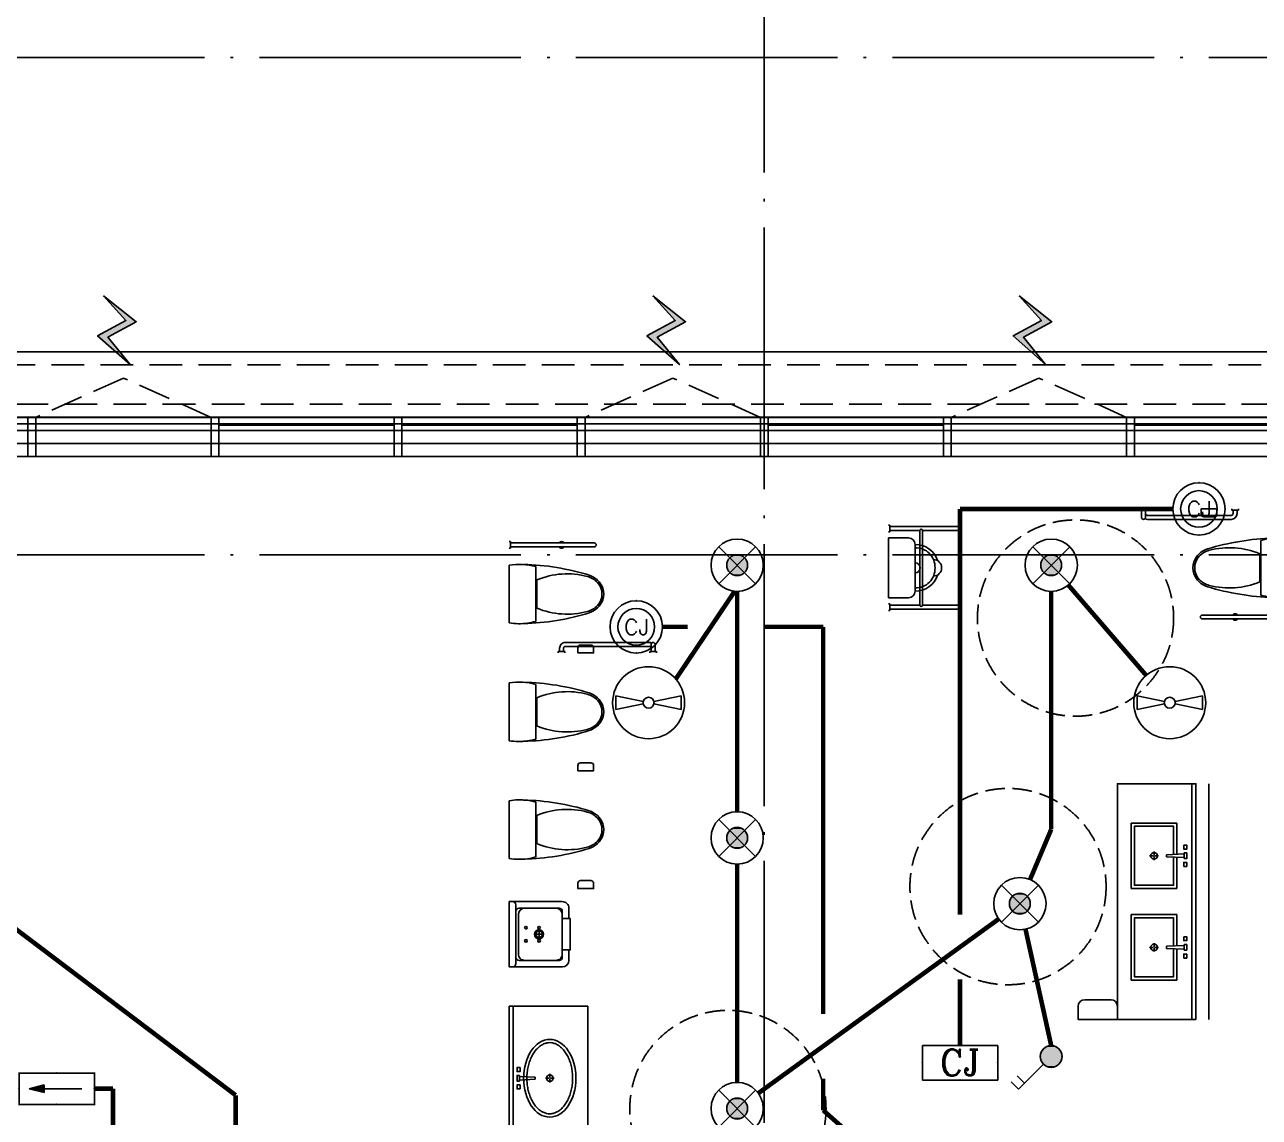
# Model space of a CAD drawing. Extents: x -2209072 to 495824, y -92434 to 572724.
# Drawn here: x 189157 to 198597, y 14902 to 23250 of the extents above; entities that cross this region are included whole.
import ezdxf
from ezdxf.enums import TextEntityAlignment as Align

# ---------------------------------------------------------------- set-up
doc = ezdxf.new("R2010")
doc.units = 0
doc.header["$LTSCALE"] = 1000
doc.header["$MEASUREMENT"] = 0
for name, pattern in [('6#7#幕墙$0$DASH', [0.35, 0.25, -0.1]), ('DASH', [0.35, 0.25, -0.1]), ('X-104 6#7#平面$0$CACHE', [0.375, 0.25, -0.125]), ('X-104 6#7#平面$0$DASH', [0.35, 0.25, -0.1]), ('X-104 6#7#平面$0$DOTE', [2.4200000000000004, 2, -0.2, 0.02, -0.2])]:
    doc.linetypes.add(name, pattern=pattern)
doc.layers.get('0').update_dxf_attribs({"linetype": 'CONTINUOUS'})
doc.layers.add('6#7#幕墙$0$04-不打印_辅助线', color=165, linetype='CONTINUOUS', plot=False)
for name, color, linetype in [('6#7#幕墙$0$04-电动窗', 1, 'CONTINUOUS'), ('6#7#幕墙$0$A-C_玻璃幕墙', 140, 'CONTINUOUS'), ('6#7#幕墙$0$A-C_窗', 140, 'CONTINUOUS'), ('6#7#幕墙$0$A-金属背板', 30, 'CONTINUOUS'), ('EQUIP-动力', 3, 'CONTINUOUS'), ('EQUIP-照明', 3, 'CONTINUOUS'), ('TEL_TEXT', 3, 'CONTINUOUS'), ('WIRE-应急', 2, 'DASH'), ('WIRE-照明', 1, 'CONTINUOUS'), ('X-104 6#7#平面$0$A-I_卫-洁具', 241, 'CONTINUOUS'), ('X-104 6#7#平面$0$A-O_屋面', 201, 'CONTINUOUS'), ('X-104 6#7#平面$0$A-O_散水', 134, 'CONTINUOUS'), ('X-104 6#7#平面$0$A-TECH_结构', 21, 'CONTINUOUS'), ('X-104 6#7#平面$0$A_AXIS-轴线', 36, 'X-104 6#7#平面$0$DOTE'), ('X-104 6#7#平面$0$A_STR-砌块墙', 121, 'CONTINUOUS')]:
    doc.layers.add(name, color=color, linetype=linetype)
doc.styles.add('_TEL_DIM', font='SIMPLEX', dxfattribs={"width": 0.8, "height": 3.5, "bigfont": 'HZTXT'})
doc.styles.add('COMPLEX', font='COMPLEX')
doc.styles.get("Standard").update_dxf_attribs({"font": 'gbenor.shx', "bigfont": 'gbcbig.shx'})

# ---------------------------------------------------------------- blocks, each defined once
blk = doc.blocks.new('X-104 6#7#平面$0$dsgdfg')
at = {"layer": 'X-104 6#7#平面$0$A_AXIS-轴线'}
for points in [[(16800.00000000012, -4500.000000000757), (16800, 60899.99999999913)], [(-4000.000000000058, 22999.99999999916), (114299.9999999999, 22999.99999999849)], [(-4000.000000000058, 19199.99999999916), (114299.9999999999, 19199.99999999849)]]:
    blk.add_lwpolyline(points, dxfattribs=at)
blk = doc.blocks.new('X-104 6#7#平面$0$meae')
for p, q in [((-215.039999999979, 0), (-243.7679999999818, 0)), ((-210, 5.039999999979045), (-210, 32.76000000000931)), ((-176.7359999999753, 0), (-204.9599999999627, 0)), ((-99.54815868195146, 8), (21.68149024352897, 14.3899337600451)), ((-99.54815868195146, -7.999999999941792), (-99.54815868195146, 8)), ((21.68149024352897, -14.3899337601033), (21.68149024352897, 14.3899337600451)), ((-210, -32.25599999999395), (-210, -5.039999999979045)), ((-99.54815868195146, -8.000000000058208), (21.68149024352897, -14.3899337601033))]:
    blk.add_line(p, q)
at = {"const_width": 0.8399999999999999}
blk.add_lwpolyline([(-209.5800000000163, -0.1400000000139698, -0.9999999999999999), (-210.4199999999837, -0.1400000000139698, -0.9999999999999999)], format="xyb", close=True, dxfattribs=at)
for points in [[(17.19145484233741, 81.35012003820157), (40, 81.35012003820157), (39.99999999994179, 51.35012003820157), (17.1914548422792, 51.35012003820157)], [(21.68149024352897, 21.35012003820157), (40, 21.35012003820157), (40, -21.35012003820157), (21.68149024352897, -21.35012003820157)], [(17.19145484233741, -81.35012003820157), (40, -81.35012003820157), (39.99999999994179, -51.35012003820157), (17.1914548422792, -51.35012003820157)]]:
    blk.add_lwpolyline(points, close=True)
blk.add_circle((-210, 0), 25.2)
blk.add_ellipse((-210, 0), major_axis=(0, -296.8388870928175), ratio=0.6737661697857759)
at = {"color": 8}
blk.add_open_spline([(-210, -271.838887092832), (-201.6286662275088, -271.838887092832), (-193.2556980797672, -270.8834744876949), (-176.5567826171755, -267.0318226981908), (-168.2292954665609, -264.1331208487391), (-151.7464247078751, -256.3412992825033), (-143.592075161112, -251.4461166422116), (-127.6688291439204, -239.6628589069005), (-119.9016611408442, -232.7743547918508), (-105.0053654383519, -217.100718463771), (-97.87740360945463, -208.3160983382841), (-84.50442564953119, -189.0367220979533), (-78.25994529254967, -178.5426552897552), (-66.86596525227651, -156.1005802754662), (-61.71665413689334, -144.1531549534993), (-52.68240508378949, -119.1104159536771), (-48.79751711455174, -106.0155586157343), (-42.41598126577446, -79.01830609660828), (-39.91934085072717, -65.11628590768669), (-36.39207964838715, -36.86706837144447), (-35.3614577781409, -22.5202054088586), (-34.79793056182098, 6.244822261855006), (-35.26502483320655, 20.66266644134885), (-37.68259151588427, 49.19399507466005), (-39.63306519814068, 63.30715293157846), (-44.95700291811954, 90.86129060061648), (-48.33046480413759, 104.3019146881416), (-56.39392556494568, 130.1611448710319), (-61.0838973345235, 142.5793309712317), (-71.62818411248736, 166.0733063118532), (-77.48238030000357, 177.1485642623738), (-90.15903716551838, 197.6798496269621), (-96.98112566315103, 207.1352148510632), (-111.3602107425686, 224.2113378457143), (-118.9163064261083, 231.8314545630128), (-134.510733252624, 245.1036245926516), (-142.547481424408, 250.7556368449004), (-158.868371842138, 260.0530890176306), (-167.1509793659789, 263.6999722997425), (-183.7976203592261, 269.0257272459567), (-192.162095878215, 270.7072330619558), (-208.8995512870024, 272.153067119536), (-217.2755150526064, 271.9185741905239), (-234.0031495776493, 269.526916392555), (-242.3573442720808, 267.3679324407713), (-258.9526960913208, 261.0731867576833), (-267.1936322519905, 256.9349128940958), (-283.3781850557425, 246.65468100406), (-291.3201072766096, 240.5117016318836), (-306.6623222918133, 226.2813428560039), (-314.0611830068519, 218.1942343084957), (-328.0653621423407, 200.2301868745126), (-334.6699371464783, 190.353927289194), (-346.859358667396, 169.044026111078), (-352.4439172392595, 157.6110181525), (-362.4072642970132, 133.476927122334), (-366.7859668953461, 120.7763437553076), (-374.1964356524404, 94.43610308453208), (-377.2281845823745, 80.79684587812517), (-381.8495765395346, 52.93462008907227), (-383.4392193020904, 38.71199739631265), (-385.1273327118251, 10.0537408667733), (-385.225804392132, -4.381569712015335), (-383.9285565786413, -33.08909023553133), (-382.5328362500295, -47.36097819061251), (-378.2902226594742, -75.36972922243876), (-375.4433290168527, -89.10625087702647), (-368.3874579074909, -115.6863969620317), (-364.1784936326439, -128.529630749661), (-354.5335200406262, -152.9902308470919), (-349.097582319926, -164.6071133053629), (-337.1786070214584, -186.3198765731067), (-330.6958189697471, -196.415140855941), (-316.9037533847149, -214.843760280055), (-309.5951420506462, -223.1764269854757), (-294.4000191528467, -237.9131964488188), (-286.5148495539906, -244.3169298697612), (-270.41386736813, -255.1213227973203), (-262.1997869724291, -259.5227866767091), (-245.6385630253353, -266.3373192788567), (-237.2919559226721, -268.7527736420161), (-222.6272707111784, -271.2949484957498), (-216.3134306632564, -271.838887092832), (-210, -271.838887092832)], degree=3, knots=[0, 0, 0, 0, 0.1541728099079682, 0.1541728099079682, 0.3083456198159364, 0.3083456198159364, 0.4625184297239047, 0.4625184297239047, 0.6166912396318729, 0.6166912396318729, 0.7708640495398411, 0.7708640495398411, 0.9250368594478093, 0.9250368594478093, 1.079209669355778, 1.079209669355778, 1.233382479263746, 1.233382479263746, 1.387555289171714, 1.387555289171714, 1.541728099079682, 1.541728099079682, 1.69590090898765, 1.69590090898765, 1.850073718895619, 1.850073718895619, 2.004246528803587, 2.004246528803587, 2.158419338711555, 2.158419338711555, 2.312592148619523, 2.312592148619523, 2.466764958527492, 2.466764958527492, 2.62093776843546, 2.62093776843546, 2.775110578343428, 2.775110578343428, 2.929283388251396, 2.929283388251396, 3.083456198159364, 3.083456198159364, 3.237629008067333, 3.237629008067333, 3.391801817975301, 3.391801817975301, 3.545974627883269, 3.545974627883269, 3.700147437791237, 3.700147437791237, 3.854320247699206, 3.854320247699206, 4.008493057607174, 4.008493057607174, 4.162665867515142, 4.162665867515142, 4.31683867742311, 4.31683867742311, 4.471011487331078, 4.471011487331078, 4.625184297239047, 4.625184297239047, 4.779357107147015, 4.779357107147015, 4.933529917054983, 4.933529917054983, 5.087702726962951, 5.087702726962951, 5.24187553687092, 5.24187553687092, 5.396048346778888, 5.396048346778888, 5.550221156686856, 5.550221156686856, 5.704393966594824, 5.704393966594824, 5.858566776502792, 5.858566776502792, 6.012739586410761, 6.012739586410761, 6.166912396318729, 6.166912396318729, 6.283185307179586, 6.283185307179586, 6.283185307179586, 6.283185307179586], dxfattribs=at)
blk = doc.blocks.new('X-104 6#7#平面$0$jhat')
for p, q in [((-395, -250.0000000000582), (-395, 249.9999999999418)), ((-395, 249.9999999999418), (-44.99999999994179, 249.9999999999418)), ((-44.99999999994179, 249.9999999999418), (-44.99999999994179, 11.73657725605881)), ((-219.9999999999418, 32.25599999987753), (-219.9999999999418, 5.03999999986263)), ((-124.8214514199644, 8.000000000058208), (11.68149024352897, 14.3899337601033)), ((-124.8214514199644, 7.999999999941792), (-124.8214514199644, -8.000000000058208)), ((11.68149024352897, 14.3899337601033), (11.68149024352897, -14.3899337601033)), ((-225.0399999999208, -1.164153218269348e-10), (-253.7679999999236, -1.164153218269348e-10)), ((-219.9999999999418, -5.040000000095461), (-219.9999999999418, -32.76000000012573)), ((-186.7359999999171, -1.164153218269348e-10), (-214.9599999999045, -1.164153218269348e-10)), ((-124.8214514199644, -8.000000000058208), (11.68149024352897, -14.3899337601033)), ((-44.99999999994179, -12.38077738613356), (-44.99999999994179, -250.0000000000582)), ((-44.99999999994179, -250.0000000000582), (-395, -250.0000000000582))]:
    blk.add_line(p, q)
at = {"color": 8}
blk.add_lwpolyline([(-69.99999999994179, -11.06304409715813), (-69.99999999994179, -225.0000000000582), (-370, -225.0000000000582), (-370, 224.9999999999418), (-69.99999999994179, 224.9999999999418), (-69.99999999994179, 10.56628493819153)], dxfattribs=at)
at = {"ltscale": 1000, "const_width": 0.8399999999999999}
blk.add_lwpolyline([(-219.5799999999581, 0.1399999998975545, 0.9999999999999999), (-220.4199999999255, 0.1399999998975545, 0.9999999999999999)], format="xyb", close=True, dxfattribs=at)
for points in [[(7.191454842337407, 81.35012003820157), (30, 81.35012003820157), (30, 51.35012003820157), (7.191454842337407, 51.35012003820157)], [(11.68149024352897, -21.35012003820157), (30, -21.35012003820157), (30, 21.35012003820157), (11.68149024352897, 21.35012003820157)], [(7.191454842337407, -81.35012003820157), (30, -81.35012003820157), (30, -51.35012003820157), (7.191454842337407, -51.35012003820157)]]:
    blk.add_lwpolyline(points, close=True)
blk.add_circle((-219.9999999999418, -1.164153218269348e-10), 25.2)
blk = doc.blocks.new('X-104 6#7#平面$0$hgfasg')
for p, q in [((-209.53125, 202.5), (209.53125, 202.5)), ((107.6506163835293, 211.7636099999945), (-107.650638883526, 211.7636099999945)), ((-220.78125, 0), (220.78125, 0))]:
    blk.add_line(p, q)
blk.add_lwpolyline([(-209.53125, 202.5), (-220.9312574999931, 151.5815775000083), (-226.3893074999942, 102.226364999995), (-226.3893074999942, 50.1765075000003), (-220.78125, 0)])
for centre, radius, start, end in [((12.18639293921296, 562.4982811024092), 163.5812782416205, 110.4523908064364, 162.7522599272803), ((23.26483596065373, 555.5449209055951), 162.7261878014058, 133.1457353983645, 165.2214349415254), ((-1.124999835155904e-05, 580.3665348804789), 128.7061108459815, 46.85426460163555, 133.1457353983645), ((0, 595.1750179040682), 128.7061108459815, 69.54760919356356, 110.4523908064364), ((-12.18639293921296, 562.4982811024092), 163.5812782416205, 17.24774007271973, 69.54760919356356), ((-23.26485846065043, 555.5449209055951), 162.7261878014058, 14.77856505847465, 46.85426460163555), ((1596.893304158017, 70.5022373952088), 1822.905267548176, 162.7522599272803, 178.7776319832778), ((448.2021256943117, 443.44170022248), 602.2018211347165, 165.2214349415254, 202.6262561226716), ((-448.2021481943084, 443.44170022248), 602.2018211347165, 337.3737438773284, 14.77856505847465), ((-1596.893304158017, 70.5022373952088), 1822.905267548176, 1.222368016722242, 17.24774007271973), ((-236.25, 76.1718824999989), 463.3354349999999, 7.739946000358616, 15.82198200030497), ((-236.25, 76.1718824999989), 463.3354349999999, 350.5376780003206, 7.739946000358616)]:
    blk.add_arc(centre, radius, start, end)
blk = doc.blocks.new('X-104 6#7#平面$0$残疾人扶手1')
for p, q in [((-700, -9.99999475479126), (-700.0000001192093, 5.424022674560547e-06)), ((-1.788139343261719e-07, -10), (0, 0)), ((-750.0000001192093, -9.999994456768036), (-750, -1.549720764160156e-06)), ((-750.0000001192093, -9.999994456768036), (-700, -9.99999475479126)), ((-740, -65.00071978569031), (-740.0000000596046, -9.99999463558197)), ((-710.0000001192093, -65.00164842605591), (-710.0000000596046, -9.999994695186615)), ((-54.99999988079071, -50.00000697374344), (-695.0000002384186, -49.99999493360519)), ((-54.99999988079071, -80.00000703334808), (-695.0000002384186, -79.9999949336052)), ((-50, -9.999999940395355), (-50, -1.192092895507812e-07)), ((-1.788139343261719e-07, -10), (-50, -9.999999940395355)), ((-40.00000005960464, -35.00000029802322), (-40, -10.00000005960464)), ((-10.00000005960464, -35.00000041723251), (-10, -10.00000005960464))]:
    blk.add_line(p, q)
for centre, radius, start, end in [((-725, -64.9999949336052), 14.99999998312334, 180, 0), ((-695, -34.99999493360519), 45.00000000000363, 244.4712198360607, 270), ((-695, -34.99999493360519), 15, 180, 270), ((-55, -35.00000023841858), 15, 270, 0), ((-55, -35.00000023841858), 45.00000000000363, 270, 0)]:
    blk.add_arc(centre, radius, start, end)
blk = doc.blocks.new('X-104 6#7#平面$0$残疾人扶手2')
for p, q in [((-10.00000113248825, -49.99999988079071), (-10.00000011920929, 3.576278686523438e-07)), ((-10.00000011920929, 3.576278686523438e-07), (-5.960464477539062e-08, 0)), ((-650.0016621351242, -9.999985933303833), (-10.00000029802322, -9.999999582767487)), ((-650.0007342100143, -39.99998587369919), (-10.00000101327896, -39.99999994039536)), ((-10.00000113248825, -49.99999988079071), (-8.046627044677734e-06, -49.99999994039536))]:
    blk.add_line(p, q)
for centre, radius, start, end in [((-400.0000005364418, -24.99999982118607, -9.52677845565972e-09), 25, 36.86992769834287, 143.1300702524336), ((-650.0000090003014, -24.99998587369919), 14.99999998312334, 90, 270), ((-400.0000005364418, -24.99999982118607, -9.52677845565972e-09), 25, 216.8698662268071, 323.1301310407838)]:
    blk.add_arc(centre, radius, start, end)
blk = doc.blocks.new('X-104 6#7#平面$0$A$C4F1F6034')
at = {"ltscale": 0.1}
for name, p in [('X-104 6#7#平面$0$残疾人扶手1', (-374.9999998723215, 450.0000001171138)), ('X-104 6#7#平面$0$残疾人扶手2', (6.772461347281933e-08, -350.5000000270084))]:
    blk.add_blockref(name, p, dxfattribs=at)
blk = doc.blocks.new('X-104 6#7#平面$0$hgfd')
at = {"color": 8}
for p, q in [((-38.49999971458601, 228.000000048185), (38.50000028541399, 227.9999999518077)), ((3.335953806526959e-07, 266.5000000000036), (2.372253220528364e-07, 189.5000000000036))]:
    blk.add_line(p, q, dxfattribs=at)
for points in [[(250, -3.504792402964085e-07), (-249.9999999999927, 3.504792402964085e-07), (-249.9999994917889, 406.0000003504792, -0.4142135623732199), (-199.9999994292011, 456.0000002878987), (-119.9999994292084, 456.0000001877597), (-119.9999994166865, 466.000000187767), (120.0000005833208, 465.9999998122548), (120.0000005708062, 455.9999998122548), (200.000000570777, 455.9999997121158, -0.414213562372991), (250.0000005081893, 405.9999996495353)], [(175.000000062566, 49.99999974339516), (-174.9999999374049, 50.00000025659756, -0.4142135623730927), (-199.9999999061183, 75.00000028789145), (-199.9999995230974, 381.0000002878987, -0.414213562373095), (-174.9999994917962, 406.0000002565976), (175.0000005082111, 405.9999997434024, -0.4142135623731322), (200.0000004769245, 380.9999997121085), (200.0000000938744, 74.99999971210127, -0.4142135623730573)], [(250, -3.504792402964085e-07), (-249.9999999999927, 3.504792402964085e-07), (-249.9999999686988, 25.00000035048652, -0.4142135623730971), (-224.9999999373977, 50.00000031918535), (225.0000000625878, 49.99999968082193, -0.4142135623730932), (250.0000000313012, 24.99999964952804)]]:
    blk.add_lwpolyline(points, format="xyb", close=True)
blk.add_lwpolyline([(120.0000005708062, 455.9999998122548), (200.000000570777, 455.9999997121158, -0.414213562373095), (250.0000005081893, 405.9999996495353), (250, -3.504792402964085e-07), (-249.9999999999927, 3.504792402964085e-07), (-249.9999994917889, 406.0000003504792, -0.4142135623730929), (-199.9999994292011, 456.0000002878987), (-119.9999994292084, 456.0000001877597)], format="xyb")
blk.add_lwpolyline([(150.0000000876389, 69.99999977469633), (-149.9999999123756, 70.00000022531094, -0.4142135623730976), (-199.9999998497879, 120.0000002878915), (-199.9999995543913, 356.0000002878842, -0.414213562373095), (-149.9999994918035, 406.0000002253037), (150.0000005081965, 405.9999997746963, -0.414213562373095), (200.0000004456087, 355.9999997121085), (200.0000001502194, 119.9999997121231, -0.4142135623731096)], format="xyb", close=True, dxfattribs=at)
blk.add_lwpolyline([(120.0000005082184, 405.9999998122476), (-119.9999994917889, 406.0000001877524), (-119.9999994166865, 466.000000187767), (120.0000005833208, 465.9999998122548)], close=True)
for centre, radius in [((-49.99999971457146, 228.0000000625914), 10), ((2.854139893315732e-07, 228.0000000000036), 35), ((50.00000028542127, 227.9999999374159), 10), ((-49.99999983975431, 128.0000000625841), 10), ((50.00000016025297, 127.9999999374159), 10)]:
    blk.add_circle(centre, radius)
blk.add_circle((2.854139893315732e-07, 228.0000000000036), 25, dxfattribs=at)
blk = doc.blocks.new('X-104 6#7#平面$0$104-8910 核心筒$0$fraehtj')
for p, q in [((-535.0016601383686, 315.0000140368938), (-9.999998301267624, 315.0000003874302)), ((-535.0007322132587, 285.0000140964985), (-260.0000060498787, 285.0000067282235)), ((-260.0000060498714, -284.9999931128441), (-260.0000060498714, 285.0000067282235)), ((-240.0000060498714, -284.9999936328259), (-240.0000060498642, 285.0000061923529)), ((-240.0000060498642, 285.0000061923492), (-9.999999016523361, 285.0000000298023)), ((-9.99999913573265, 275.000000089407), (-9.99999812245369, 325.0000003278255)), ((-9.99999812245369, 325.0000003278255), (1.937150955200195e-06, 324.9999999701977)), ((-9.99999913573265, 275.000000089407), (-6.049871444702148e-06, 275.0000000298023)), ((-9.99999913573265, -324.999999910593), (-9.99999812245369, -274.9999996721745)), ((-9.99999812245369, -274.9999996721745), (1.937150955200195e-06, -275.0000000298023)), ((-535.0016601383686, -284.9999859631062), (-260.0000060498787, -284.9999931128441)), ((-535.0007322132587, -314.9999859035015), (-9.999999016523361, -314.9999999701977)), ((-240.0000060498642, -284.9999936328222), (-9.999998301267624, -284.9999996125698)), ((-9.99999913573265, -324.999999910593), (-6.049871444702148e-06, -324.9999999701977))]:
    blk.add_line(p, q)
for centre, radius, start, end in [((-535.0000070035458, 300.0000140964985), 14.99999998312334, 90, 270), ((-250.0000060498714, 285.0000067282235), 10.00000000000729, 359.9999969296666, 180), ((-535.0000070035458, -299.9999859035015), 14.99999998312334, 90, 270), ((-250.0000060498714, -284.9999931128405), 10.00000000000729, 180, 3.070333449532706e-06)]:
    blk.add_arc(centre, radius, start, end)
blk = doc.blocks.new('X-104 6#7#平面$0$A-toilet-F2$0$A-toilet-F3$0$xb')
for p, q in [((177.7999999998137, 203.2000000000698), (-177.7999999993481, 203.1999999994878)), ((-228.5999999991618, 152.3999999994412), (-228.6000000010245, 9.313225746154785e-10)), ((228.6000000010245, -9.313225746154785e-10), (228.6000000005588, 152.3999999997905)), ((-228.6000000010245, 9.313225746154785e-10), (228.6000000010245, -9.313225746154785e-10))]:
    blk.add_line(p, q)
for centre, radius, start, end in [((9.313225746154785e-10, 342.8999999993248), 63.50000000000001, 1.07073087239469, 178.9292691276053), ((-6.349999998696148, 209.549999998766), 171.56755229355, 106.6068803142738, 182.1210963969083), ((-6.349999998696148, 209.549999998766), 146.16755229355, 87.87890362284142, 182.1210963969083), ((6.350000001490116, 209.549999998766), 146.16755229355, 357.8789036030917, 92.12109637715858), ((6.350000001490116, 209.549999998766), 171.56755229355, 357.8789036030917, 73.39311968572625), ((-177.7999999993481, 152.3999999992084), 50.8, 90, 180), ((1.396983861923218e-09, 203.1999999987893), 38.1, 0, 180), ((177.8000000002794, 152.3999999997905), 50.8, 0, 90)]:
    blk.add_arc(centre, radius, start, end)
blk = doc.blocks.new('X-104 6#7#平面$0$dsgfg')
at = {"layer": 'X-104 6#7#平面$0$A-I_卫-洁具', "ltscale": 0.1}
for points in [[(6550.000663610583, 4250.000715002336), (6550.000737484079, 6050.000686849147), (5950.000737483962, 6050.000686849031), (5950.000663610641, 4250.000715002336)], [(1300.000025789835, 2550.000171979944), (1300.000025789894, 4350.000171979944), (1900.000025789777, 4350.000171979944), (1900.000025789777, 2550.000171979944)]]:
    blk.add_lwpolyline(points, close=True, dxfattribs=at)
at = {"layer": 'X-104 6#7#平面$0$A-I_卫-洁具', "linetype": 'X-104 6#7#平面$0$DASH', "ltscale": 0.6}
for centre in [(5630.080169599067, 7316.212730819509), (5113.677592958818, 5264.248152109943), (2972.081098444003, 3568.487711346863)]:
    blk.add_circle(centre, 750, dxfattribs=at)
at = {"layer": 'X-104 6#7#平面$0$A-O_屋面'}
blk.add_line((6650.00006952387, 6050.000663528215), (6650.00006952387, 4250.000691681395), dxfattribs=at)
at = {"layer": 'X-104 6#7#平面$0$A-I_卫-洁具', "ltscale": 0.1}
for name, p in [('X-104 6#7#平面$0$A$C4F1F6034', (7249.999920154718, 7699.997268074796)), ('X-104 6#7#平面$0$jhat', (6450.000562515284, 5500.000700925622)), ('X-104 6#7#平面$0$jhat', (6450.000562515459, 4800.000700925628))]:
    blk.add_blockref(name, p, dxfattribs=at)
for name, p, rotation in [('X-104 6#7#平面$0$104-8910 核心筒$0$fraehtj', (4200.000094141986, 7699.998082906761), 180), ('X-104 6#7#平面$0$A$C4F1F6034', (1300.000100816047, 7500.000037578455), 180), ('X-104 6#7#平面$0$A-toilet-F2$0$A-toilet-F3$0$xb', (4200.000094141986, 7699.998082906761), 270), ('X-104 6#7#平面$0$hgfd', (1300.000095530006, 4900.000182804704), 270)]:
    blk.add_blockref(name, p, dxfattribs=dict(at, rotation=rotation))
at = {"layer": 'X-104 6#7#平面$0$A-I_卫-洁具', "ltscale": 0.1, "extrusion": (0, 0, -1), "zscale": -1, "rotation": 270}
blk.add_blockref('X-104 6#7#平面$0$hgfasg', (-7249.999920154718, 7699.998084095692), dxfattribs=at)
at = {"layer": 'X-104 6#7#平面$0$A-I_卫-洁具', "ltscale": 0.1, "extrusion": (0, 0, -1), "xscale": -1, "zscale": -1, "rotation": 90}
for p in [(-1300.000100816047, 7500.000037578455), (-1300.000100816105, 6600.000036027919), (-1300.000100816105, 5700.000036027919)]:
    blk.add_blockref('X-104 6#7#平面$0$hgfasg', p, dxfattribs=at)
at = {"layer": 'X-104 6#7#平面$0$A-I_卫-洁具', "ltscale": 0.1, "xscale": -1}
blk.add_blockref('X-104 6#7#平面$0$meae', (1400.000025789777, 3800.000171979711), dxfattribs=at)
blk = doc.blocks.new('X-104 6#7#平面$0$esafrg')
at = {"layer": 'X-104 6#7#平面$0$A-TECH_结构'}
blk.add_lwpolyline([(-250.0060660751769, -89350.006824321), (-250.0060660751478, -67550.0068243154), (42200.00530769088, -67550.00682431663), (42200.00530769088, -65450.00505516744), (39100.00530768276, -65450.00505516744), (39100.00530769341, -55450.0000166979), (59649.99239408606, -55450.00684101206), (59649.99395739648, -52100.00758257695), (59149.99393361498, -52100.00758257046), (59149.99393361303, -30350.00000004803), (111450.0052817161, -30349.99995884008), (111449.993959896, -52150.00606785765), (69100.00532522702, -52150.00758446586), (69100.00530741463, -55450.00000009392), (71500.00525137238, -55450.00000009392), (71499.99399022941, -65450.00606797595), (51550.00530769094, -65450.0068262127), (51550.00530769082, -67549.99931767299), (52049.99393392436, -67550.0061418839), (52049.9939339236, -89350.00682432283)], close=True, dxfattribs=at)
blk = doc.blocks.new('X-104 6#7#平面$0$fdsgfdggg')
at = {"layer": 'X-104 6#7#平面$0$A-I_卫-洁具'}
for points in [[(5309.999894364882, 5539.997910926817), (5389.999894364882, 5539.997910926817, 0.414213562373095), (5409.999894364882, 5559.997910926817), (5409.999894364882, 5599.997910926817), (5289.999894364882, 5599.997910926817), (5289.999894364882, 5559.997910926817, 0.414213562373095)], [(545.0000492961299, 4559.999865598511), (625.0000492961299, 4559.999865598511, -0.414213562373095), (645.0000492961299, 4539.999865598511), (645.0000492961299, 4499.999865598511), (525.0000492961299, 4499.999865598511), (525.0000492961299, 4539.999865598511, -0.414213562373095)], [(545.0000492962172, 3659.999865598409), (625.0000492962172, 3659.999865598409, -0.414213562373095), (645.0000492962172, 3639.999865598409), (645.0000492962172, 3599.999865598409), (525.0000492962172, 3599.999865598409), (525.0000492962172, 3639.999865598409, -0.414213562373095)], [(545.0000492961299, 2759.999865598409), (625.0000492961299, 2759.999865598409, -0.414213562373095), (645.0000492961299, 2739.999865598409), (645.0000492961299, 2699.999865598409), (525.0000492961299, 2699.999865598409), (525.0000492961299, 2739.999865598409, -0.414213562373095)], [(4400.000074134223, 1850.000376761425), (4600.000074134223, 1850.000376761425, -0.414213562373095), (4650.000074134223, 1800.000376761425), (4650.000074134223, 1700.000376761425), (4350.000074134223, 1700.000376761425), (4350.000074134223, 1800.000376761425, -0.414213562373095)], [(1099.999999999942, 150.0000085766478), (1299.999999999942, 150.0000085766478, -0.414213562373095), (1349.999999999942, 100.0000085766478), (1349.999999999942, 8.576647815061733e-06), (1049.999999999942, 8.576647815061733e-06), (1049.999999999942, 100.0000085766478, -0.414213562373095)]]:
    blk.add_lwpolyline(points, format="xyb", close=True, dxfattribs=at)
for points in [[(5250.000711694207, 3500.000447229198), (5249.999969860582, 1700.000124553588), (5219.999969860582, 1700.000124553588), (5219.999969860233, 3500.000514869193), (5250.000711694207, 3500.000515260253)], [(30.00089156112153, 1800.000322675609), (30.00014972749705, 0), (0.0001497274970461149, 0), (0.0001497271478001494, 1800.000390315603), (30.00089156112153, 1800.000390706668)]]:
    blk.add_lwpolyline(points, dxfattribs=at)
blk = doc.blocks.new('6#7#幕墙$0$$TCHSYS$WIN2D')
for p, q in [((-0.5, 0.5), (0.5, 0.5)), ((-0.5, 0.5), (-0.4999999999999999, -0.5)), ((0.5, 0.5), (0.4999999999999998, -0.5)), ((0.5, 0.1666666666666666), (-0.5, 0.1666666666666666)), ((0.5, -0.1666666666666667), (-0.5, -0.1666666666666667)), ((-0.4999999999999999, -0.5), (0.5, -0.5))]:
    blk.add_line(p, q)
blk = doc.blocks.new('6#7#幕墙$0$开启扇')
at = {"layer": '6#7#幕墙$0$04-电动窗'}
h = blk.add_hatch(color=1, dxfattribs=at)
h.dxf.hatch_style = 1
h.paths.add_polyline_path([(821.6062940545053, 978.427971974045), (650.8488076965987, 789.7622141640757), (867.35250232217, 672.4239701773629), (619.2655377878946, 452.7957594048355), (787.9690910027966, 662.5106454425556), (571.4653963772253, 779.8488894292684)])
at = {"layer": '6#7#幕墙$0$04-电动窗', "color": 1}
blk.add_lwpolyline([(821.6062940545053, 978.427971974045), (650.8488076965987, 789.7622141640757), (867.35250232217, 672.4239701773629), (619.2655377878946, 452.7957594048355), (787.9690910027966, 662.5106454425556), (571.4653963772253, 779.8488894292684), (821.6062940545053, 978.427971974045)], close=True, dxfattribs=at)
at = {"layer": '6#7#幕墙$0$A-C_窗', "linetype": '6#7#幕墙$0$DASH'}
blk.add_lwpolyline([(0, 49.99999999714782), (669.9999999999964, 349.9999999971478), (1340, 49.99999999714782)], dxfattribs=at)
at = {"layer": '6#7#幕墙$0$A-C_窗', "xscale": -1340, "yscale": 300, "zscale": 1340, "rotation": 180}
blk.add_blockref('6#7#幕墙$0$$TCHSYS$WIN2D', (670, -100), dxfattribs=at)
blk = doc.blocks.new('*U1633')
at = {"layer": '6#7#幕墙$0$A-金属背板'}
blk.add_lwpolyline([(-670.0722679446626, 4.999999999803549), (-670.0722679446626, -5.000000000254659), (670.0722679446626, -4.999999999818101), (670.0722679446626, 5.000000000254659)], close=True, dxfattribs=at)
blk = doc.blocks.new('*U1634')
at = {"layer": '6#7#幕墙$0$A-C_窗', "color": 0, "linetype": 'ByBlock', "lineweight": -2, "transparency": 16777216}
for p in [(0, 0), (1400, 0), (2800, 0), (4200, 0), (5600, 0)]:
    blk.add_blockref('*U1633', p, dxfattribs=at)
blk = doc.blocks.new('6#7#幕墙')
at = {"layer": '6#7#幕墙$0$04-不打印_辅助线'}
blk.add_lwpolyline([(216462.0174538899, 22349.9999999931), (219562.0174538855, 22349.99999999304), (219562.0174538855, 20149.99999999473), (177112.0174538864, 20149.99999999473), (177112.0174538863, -1550.000000010812), (229312.0174538851, -1550.000000012704), (229312.0174538859, 20149.99999999205), (228812.0174538856, 20149.99999998101), (228812.0174538858, 22350.00075823568), (237111.9994378993, 22350.00075823511), (237112.0202022208, 22349.99956126789), (246312.0202022208, 22349.99956128313)], dxfattribs=at)
at = {"layer": '6#7#幕墙$0$A-C_玻璃幕墙'}
for points in [[(216362.0174538893, 24499.99962085957), (216362.0174538899, 22249.99999999304), (219462.0174538855, 22249.99999999304), (219462.0174538855, 20249.99999999467), (177012.0174538864, 20249.99999999473), (177012.0174538863, -1650.00000001087), (229412.0174538851, -1650.000000012704), (229412.0174538859, 20249.99999999427), (228912.0174538856, 20249.99999998322), (228912.0174538858, 22250.00075823568), (238912.0191634145, 22250.00075823515)], [(206042.0182121317, 20199.99999999469), (177062.0174538864, 20199.99999999473)], [(206042.0182121317, 20049.99999999469), (177212.0174538864, 20049.99999999473), (177212.0174538864, 16370.00126407611)], [(206042.0182121317, 19949.99999999469), (177312.0174538864, 19949.99999999473), (177312.0174538864, 16370.00151682521)]]:
    blk.add_lwpolyline(points, dxfattribs=at)
for points in [[(189182.0182121337, 20250.00000001772), (189242.0182121337, 20250.00000001772), (189242.0182121317, 19950.00075870722), (189182.0182121317, 19950.00075870722)], [(190582.0182121337, 20250.00000001772), (190642.0182121337, 20250.00000001772), (190642.0182121317, 19950.00075870722), (190582.0182121317, 19950.00075870722)], [(191982.0182121337, 20250.00000001771), (192042.0182121337, 20250.00000001771), (192042.0182121317, 19950.0007587072), (191982.0182121317, 19950.0007587072)], [(193382.0182122562, 20250.00000001771), (193442.0182122562, 20250.00000001771), (193442.0182122543, 19950.0007587072), (193382.0182122543, 19950.0007587072)], [(194782.0182121337, 20250.00000001772), (194842.0182121337, 20250.00000001772), (194842.0182121318, 19950.00075870722), (194782.0182121318, 19950.00075870722)], [(196182.0182121337, 20250.00000001772), (196242.0182121337, 20250.00000001772), (196242.0182121317, 19950.00075870722), (196182.0182121317, 19950.00075870722)], [(197582.0182121337, 20250.00000001772), (197642.0182121337, 20250.00000001772), (197642.0182121317, 19950.00075870722), (197582.0182121317, 19950.00075870722)]]:
    blk.add_lwpolyline(points, close=True, dxfattribs=at)
at = {"layer": '6#7#幕墙$0$A-金属背板'}
for points in [[(191982.1627480091, 20199.98774902041), (191982.1627480091, 20189.98774902034), (190642.0182121197, 20189.98774902079), (190642.0182121197, 20199.98774902086)], [(193382.1627480091, 20199.98774902204), (193382.1627480091, 20189.98774902197), (192042.0182121197, 20189.98774902242), (192042.0182121197, 20199.98774902249)], [(196182.1627480091, 20199.98750338948), (196182.1627480091, 20189.98750338941), (194842.0182121198, 20189.98750338986), (194842.0182121198, 20199.98750338993)]]:
    blk.add_lwpolyline(points, close=True, dxfattribs=at)
at = {"layer": '6#7#幕墙$0$A-C_玻璃幕墙', "xscale": -1, "rotation": 359.9999999999999}
for p in [(190582.0182121314, 20200.00075833469), (194782.0182121315, 20200.00075833469), (197582.0182121315, 20200.00075833469)]:
    blk.add_blockref('6#7#幕墙$0$开启扇', p, dxfattribs=at)
at = {"layer": '6#7#幕墙$0$A-C_窗'}
blk.add_blockref('*U1634', (198311.9436690964, 20194.98612202999), dxfattribs=at)
blk = doc.blocks.new('X-104 6#7#平面')
at = {"layer": 'X-104 6#7#平面$0$A-O_散水'}
for points in [[(205711.920395944, 20250.12208017826), (205711.920395944, 20750.12283845298), (176511.9257037452, 20750.12283845296), (176511.9257037474, 16700.11525531684), (177011.9257037474, 16700.11525531685)], [(177011.9257037474, 16700.11525531686), (177011.9257037455, 20250.12283845296), (211811.9150882361, 20250.12283845293), (211811.9150882361, 20750.12283845299), (207711.9203959521, 20750.12283845298), (207711.9203959521, 20250.12283845293)]]:
    blk.add_lwpolyline(points, dxfattribs=at)
at = {"layer": 'X-104 6#7#平面$0$A-O_散水', "linetype": 'X-104 6#7#平面$0$CACHE'}
blk.add_lwpolyline([(176911.9257037473, 16700.11525531685), (176611.9257037474, 16700.11525531684), (176611.9257037452, 20650.12283845296), (207711.9203959521, 20650.12283845297), (207711.9203959521, 20350.12283845295), (176911.9257037453, 20350.12283845296)], close=True, dxfattribs=at)
for name, p in [('6#7#幕墙', (0, 0)), ('X-104 6#7#平面$0$dsgdfg', (178011.914329992, 0.1160142396247388)), ('X-104 6#7#平面$0$fdsgfdggg', (192861.9143143396, 13949.84258374893))]:
    blk.add_blockref(name, p)
at = {"layer": 'X-104 6#7#平面$0$A-TECH_结构'}
blk.add_blockref('X-104 6#7#平面$0$dsgfg', (191561.9142889726, 11400.11735737491), dxfattribs=at)
at = {"layer": 'X-104 6#7#平面$0$A_STR-砌块墙'}
blk.add_blockref('X-104 6#7#平面$0$esafrg', (177311.9203960663, 87750.12283854658), dxfattribs=at)
blk = doc.blocks.new('$equip$00001149')
for p, q in [((-0.353553390592424, 0.353553390592424), (0.353553390592424, -0.353553390592424)), ((0.353553390592424, 0.353553390592424), (-0.353553390592424, -0.353553390592424))]:
    blk.add_line(p, q)
for radius in [0.5, 0.2]:
    blk.add_circle((0, 0), radius)
for points in [[(-0.1732050807586347, 0.09999999999854481), (0.1732050807586347, 0.09999999999854481), (-0.2000000000007276, 0), (0.2000000000007276, 0)], [(-0.1732050807586347, -0.09999999999854481), (0.1732050807586347, -0.09999999999854481), (-0.2000000000007276, 0), (0.2000000000007276, 0)], [(-0.09999999999854481, 0.1732050807586347), (0.09999999999854481, 0.1732050807586347), (-0.1732050807586347, 0.09999999999854481), (0.1732050807586347, 0.09999999999854481)], [(0, 0.2000000000007276), (0, 0.2000000000007276), (-0.09999999999854481, 0.1732050807586347), (0.09999999999854481, 0.1732050807586347)], [(-0.09999999999854481, -0.1732050807586347), (0.09999999999854481, -0.1732050807586347), (-0.1732050807586347, -0.09999999999854481), (0.1732050807586347, -0.09999999999854481)], [(0, -0.2000000000007276), (0, -0.2000000000007276), (-0.09999999999854481, -0.1732050807586347), (0.09999999999854481, -0.1732050807586347)]]:
    blk.add_solid(points)
at = {"flags": 9}
blk.add_attdef('A', (0, 0), '', height=2e-05, dxfattribs=at)
blk = doc.blocks.new('$equip$00001304')
for p, q in [((-0.625, -0.1302083333357587), (-0.625, 0.1302083333357587)), ((-0.625, 0.1302083333357587), (-0.1019771270548517, 0.02124523480597418)), ((0.625, 0.1302083333357587), (0.1019771270548517, 0.02124523480597418)), ((0.625, -0.1302083333357587), (0.625, 0.1302083333357587)), ((-0.1019771270548517, -0.02124523480597418), (-0.625, -0.1302083333357587)), ((0.1019771270548517, -0.02124523480597418), (0.625, -0.1302083333357587))]:
    blk.add_line(p, q)
for radius in [0.6875, 0.1041666666666797]:
    blk.add_circle((0, 0), radius)
at = {"flags": 9}
blk.add_attdef('A', (0, 0), '', height=2e-05, dxfattribs=at)
blk = doc.blocks.new('$equip$00001963')
for p, q in [((0.1473139127447212, 0.3556472460822988), (0.624999999996362, 0.8333333333339397)), ((0.5118629150056222, 0.7201962483431998), (0.653284271244047, 0.578774892108413)), ((0.624999999996362, 0.8333333333339397), (0.7664213562347868, 0.6919119770955149))]:
    blk.add_line(p, q)
blk.add_circle((-3.637978807091713e-12, 0.2083333333339397), 0.2083333333334168)
for p in [(0, 0.4166666666660603), (-0.2083333333393966, 0.2083333333375776), (0, 0), (0.2083333333284827, 0.2083333333375776)]:
    blk.add_point(p)
for points in [[(-0.1804219591249421, 0.312500000001819), (0.1804219591176661, 0.312500000001819), (-0.2083333333357587, 0.2083333333339397), (0.2083333333284827, 0.2083333333339397)], [(-0.1041666666715173, 0.3887552924552438), (0.1041666666642413, 0.3887552924552438), (-0.1804219591249421, 0.312500000001819), (0.1804219591176661, 0.312500000001819)], [(-3.637978807091713e-12, 0.4166666666660603), (-3.637978807091713e-12, 0.4166666666660603), (-0.1041666666715173, 0.3887552924552438), (0.1041666666642413, 0.3887552924552438)], [(-0.1804219591249421, 0.1041666666660603), (0.1804219591176661, 0.1041666666660603), (-0.2083333333357587, 0.2083333333339397), (0.2083333333284827, 0.2083333333339397)], [(-0.1041666666715173, 0.02791137421263556), (0.1041666666642413, 0.02791137421263556), (-0.1804219591249421, 0.1041666666660603), (0.1804219591176661, 0.1041666666660603)], [(-3.637978807091713e-12, 1.818989403545856e-12), (-3.637978807091713e-12, 1.818989403545856e-12), (-0.1041666666715173, 0.02791137421263556), (0.1041666666642413, 0.02791137421263556)]]:
    blk.add_solid(points)
at = {"layer": 'TEL_TEXT', "style": '_TEL_DIM', "flags": 1}
blk.add_attdef('A', text='', height=2e-05, dxfattribs=at).set_placement((0, 0), align=Align.MIDDLE_CENTER)
blk = doc.blocks.new('$equip_U$00000198(HT0843)')
for p, q in [((0.7200000000011642, 0.6599999999998545), (-0.7199999999938882, 0.6599999999998545)), ((-0.7199999999938882, 0.6599999999998545), (-0.7199999999938882, 0)), ((0.7200000000011642, 0), (0.7200000000011642, 0.6599999999998545)), ((-0.7199999999938882, 0), (0.7200000000011642, 0))]:
    blk.add_line(p, q)
for p in [(0, 0.6599999999998545), (-0.7199999999938882, 0.3299999999999272), (0.7200000000011642, 0.3299999999999272), (0, 0)]:
    blk.add_point(p)
at = {"style": 'COMPLEX'}
blk.add_text('CJ', height=0.5, dxfattribs=at).set_placement((-0.3897338216847857, 0.08468310433636361))
at = {"color": 7, "style": '_TEL_DIM', "flags": 1}
blk.add_attdef('A', text='', height=2.5e-05, dxfattribs=at).set_placement((0, 0), align=Align.MIDDLE_CENTER)
blk = doc.blocks.new('$equip$00001231')
for radius in [0.5, 0.3500000000000001]:
    blk.add_circle((0, 0), radius)
at = {"layer": 'EQUIP-照明', "flags": 9}
blk.add_attdef('A', (0, 0), '', height=2e-05, dxfattribs=at)
blk = doc.blocks.new('$equip_U$00000199(HT0843)')
for p in [(0, 1.000000000001819), (-0.5, 0.500000000001819), (0.5, 0.500000000001819), (0, 1.818989403545856e-12)]:
    blk.add_point(p)
blk.add_blockref('$equip$00001231', (0, 0.500000000001819))
at = {"color": 7, "style": '_TEL_DIM'}
blk.add_attdef('$TEXT$', text='', height=0.3, dxfattribs=at).set_placement((-0.002888511691708118, 0.4918123791121616), align=Align.MIDDLE_CENTER)
at = {"color": 7, "style": '_TEL_DIM', "flags": 1}
blk.add_attdef('A', text='', height=2.5e-05, dxfattribs=at).set_placement((0, 1.818989403545856e-12), align=Align.MIDDLE_CENTER)
blk = doc.blocks.new('$equip$00002541')
blk.add_hatch(color=256).paths.add_polyline_path([(-0.2400000000016007, 0.3719999999993888), (-0.5280000000020664, 0.2999999999992724), (-0.2400000000016007, 0.227999999999156)])
for p, q in [((-0.7199999999975262, 0.5999999999949068), (-0.7199999999975262, 0)), ((0.7199999999975262, 0.5999999999949068), (-0.7199999999975262, 0.5999999999949068)), ((0.7199999999975262, 0), (0.7199999999975262, 0.5999999999949068)), ((-0.2400000000016007, 0.3719999999993888), (-0.5280000000020664, 0.2999999999992724)), ((-0.5280000000020664, 0.2999999999992724), (-0.2400000000016007, 0.227999999999156)), ((-0.2400000000016007, 0.3719999999993888), (-0.2400000000016007, 0.227999999999156)), ((-0.7199999999975262, 0), (0.7199999999975262, 0))]:
    blk.add_line(p, q)
at = {"color": 7}
blk.add_line((-0.4800000000032014, 0.2999999999992724), (0.4800000000032014, 0.2999999999992724), dxfattribs=at)
at = {"const_width": 0.03}
blk.add_lwpolyline([(-0.7199999999975262, 0.5999999999949068), (-0.7199999999975262, 0), (0.7199999999975262, 0), (0.7199999999975262, 0.5999999999949068), (-0.7199999999975262, 0.5999999999949068), (-0.7199999999975262, 0)], dxfattribs=at)
for p in [(0, 0.5999999999949068), (-0.7199999999975262, 0.2999999999956344), (0.7199999999975262, 0.2999999999956344), (0, 0)]:
    blk.add_point(p)
at = {"color": 7, "style": '_TEL_DIM', "flags": 1}
blk.add_attdef('A', text='', height=2e-05, dxfattribs=at).set_placement((0, 0), align=Align.MIDDLE_CENTER)

msp = doc.modelspace()

# ---------------------------------------------------------------- linework, layer by layer
at = {"layer": 'WIRE-应急', "linetype": 'DASH', "const_width": 35}
for points in [[(190769.7903858144, 15070.60475258995), (188791.0172653309, 16565.75141487665)], [(189690.82229139, 15120.11599202694), (189831.9143299908, 15120.11599202759)], [(189831.9143299902, 11609.31840433361), (189831.9143299908, 15120.11599202759)], [(190769.7903858144, 13978.3770047389), (190769.7903858144, 15070.60475258995)]]:
    msp.add_lwpolyline(points, dxfattribs=at)
at = {"layer": 'WIRE-照明', "linetype": 'Continuous', "const_width": 35}
for points in [[(196309.0360718855, 16449.8253872148), (196309.0360718865, 19549.96630360561)], [(197935.6253418313, 19549.96630360507), (196309.0360718865, 19549.96630360561)], [(197732.5548628781, 18277.86339671235), (197136.4362296504, 18968.95200511822)], [(194135.0362373578, 18249.96628441037), (194586.1530196797, 18921.26393796878)], [(194604.7677903916, 18920.39577949931), (194604.7677903916, 17236.44509619008)], [(197005.8039855404, 18920.39577949931), (197005.8039855404, 17101.20798715933)], [(194033.2066360436, 18649.16146469803), (194225.0769997803, 18649.16146469805)], [(194804.7677903916, 18649.16146469805), (195262.5454017702, 18649.16146469803)], [(195262.5454017702, 18649.16146469803), (195262.5454017702, 15691.88382544066)], [(197005.8039855404, 17101.20798715933), (196844.0462370418, 16718.24668142401)], [(194604.7677903916, 16836.44509619008), (194604.7677903916, 15168.52869198238)], [(196604.2478387266, 16416.69165592381), (194766.7460692588, 15085.84466350896)], [(197005.8043116262, 15449.96676392712), (196809.3856136611, 16338.71999881198)], [(196309.0360718852, 15449.96672580784), (196309.0360718853, 15955.93200496929)], [(195262.5454017702, 15197.99044319527), (195262.5454017702, 14955.13614621463)], [(195262.5454017702, 14955.13614621463), (195762.0175516749, 14512.74276214199)]]:
    msp.add_lwpolyline(points, dxfattribs=at)

# ---------------------------------------------------------------- block references
msp.add_blockref('X-104 6#7#平面', (0, 0))
at = {"layer": 'EQUIP-动力', "xscale": 400, "yscale": 400, "zscale": 400}
for p in [(193927.4231890836, 18069.62820693835), (197912.1741985293, 18069.62820693835)]:
    msp.add_blockref('$equip$00001304', p, dxfattribs=at)
at = {"layer": 'EQUIP-照明'}
ref = msp.add_blockref('$equip_U$00000199(HT0843)', (198335.625341832, 19549.96630360507), dxfattribs=dict(at, xscale=400, yscale=400, zscale=400, rotation=90))
ref.add_attrib('$TEXT$', 'CJ', dxfattribs={"layer": '0', "color": 7, "height": 120, "style": '_TEL_DIM'}).set_placement((198138.9003901871, 19548.81089892839), align=Align.MIDDLE_CENTER)
at = {"layer": 'EQUIP-照明', "xscale": 400, "yscale": 400, "zscale": 400}
for name, p in [('$equip$00001149', (194604.7677903916, 19120.39577949931)), ('$equip$00001149', (197005.8039855404, 19120.39577949931)), ('$equip$00001149', (194604.7677903916, 17036.44509619008)), ('$equip$00001149', (196766.2261175938, 16534.00762745039)), ('$equip_U$00000198(HT0843)', (196309.0360718852, 15185.96672580789)), ('$equip$00002541', (189402.822291391, 15000.11599202868)), ('$equip$00001149', (194604.7677903916, 14968.52869198238))]:
    msp.add_blockref(name, p, dxfattribs=at)
at = {"layer": 'EQUIP-照明'}
ref = msp.add_blockref('$equip_U$00000199(HT0843)', (194033.2066360444, 18649.16146469803), dxfattribs=dict(at, xscale=400, yscale=400, zscale=400, rotation=90))
ref.add_attrib('$TEXT$', 'CJ', dxfattribs={"layer": '0', "color": 7, "height": 120, "style": '_TEL_DIM'}).set_placement((193836.4816843995, 18648.00606002135), align=Align.MIDDLE_CENTER)
at = {"layer": 'EQUIP-照明', "xscale": 400, "yscale": 400, "zscale": 400, "rotation": 180}
msp.add_blockref('$equip$00001963', (197005.8043116262, 15449.96676392712), dxfattribs=at)

doc.saveas('drawing.dxf')
